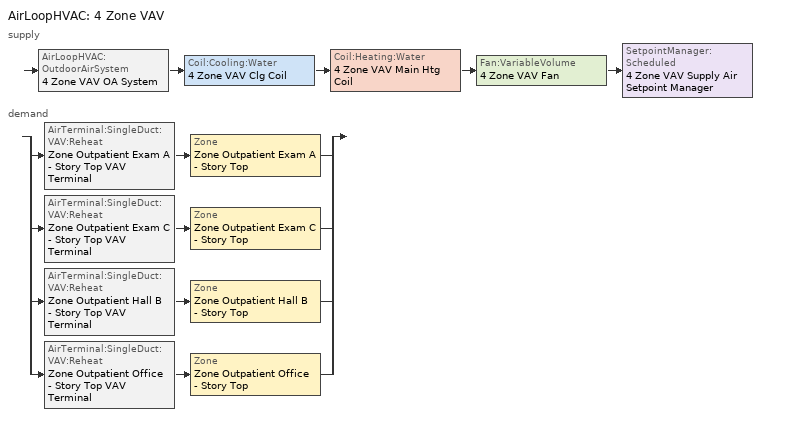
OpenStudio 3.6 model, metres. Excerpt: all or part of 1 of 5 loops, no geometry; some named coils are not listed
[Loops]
AirLoopHVAC '4 Zone VAV'
 supply: AirLoopHVAC:OutdoorAirSystem '4 Zone VAV OA System' > Coil:Cooling:Water '4 Zone VAV Clg Coil' > Coil:Heating:Water '4 Zone VAV Main Htg Coil' > Fan:VariableVolume '4 Zone VAV Fan' > SetpointManager:Scheduled '4 Zone VAV Supply Air Setpoint Manager'
 demand: split
  | AirTerminal:SingleDuct:VAV:Reheat 'Zone Outpatient Exam A  - Story Top VAV Terminal' > Zone 'Zone Outpatient Exam A  - Story Top'
  | AirTerminal:SingleDuct:VAV:Reheat 'Zone Outpatient Exam C  - Story Top VAV Terminal' > Zone 'Zone Outpatient Exam C  - Story Top'
  | AirTerminal:SingleDuct:VAV:Reheat 'Zone Outpatient Hall B  - Story Top VAV Terminal' > Zone 'Zone Outpatient Hall B  - Story Top'
  | AirTerminal:SingleDuct:VAV:Reheat 'Zone Outpatient Office  - Story Top VAV Terminal' > Zone 'Zone Outpatient Office  - Story Top'
[Sizing:Zone] Zone Cooling Design Supply Air Temperature Input Method=SupplyAirTemperature; Zone Cooling Design Supply Air Temperature {C}=12.7778; Zone Cooling Design Supply Air Temperature Difference {deltaC}=11.11; Zone Heating Design Supply Air Temperature Input Method=SupplyAirTemperature; Zone Heating Design Supply Air Temperature {C}=40; Zone Heating Design Supply Air Temperature Difference {deltaC}=11.11; Zone Cooling Design Supply Air Humidity Ratio {kg-H2O/kg-air}=0.0085; Zone Heating Design Supply Air Humidity Ratio {kg-H2O/kg-air}=0.008; Cooling Design Air Flow Method=DesignDayWithLimit; Heating Design Air Flow Method=DesignDay; Account for Dedicated Outdoor Air System=No; Dedicated Outdoor Air System Control Strategy=NeutralSupplyAir; Dedicated Outdoor Air Low Setpoint Temperature for Design {C}=autosize; Dedicated Outdoor Air High Setpoint Temperature for Design {C}=autosize; Zone Load Sizing Method=Sensible Load Only No Latent Load; Zone Latent Cooling Design Supply Air Humidity Ratio Input Method=HumidityRatioDifference; Zone Cooling Design Supply Air Humidity Ratio Difference {kgWater/kgDryAir}=0.005; Zone Latent Heating Design Supply Air Humidity Ratio Input Method=HumidityRatioDifference; Zone Humidification Design Supply Air Humidity Ratio Difference {kgWater/kgDryAir}=0.005; Design Minimum Zone Ventilation Efficiency=0
Zone Outpatient Exam A  - Story Top; Zone Outpatient Hall B  - Story Top; Zone Outpatient Exam C  - Story Top; Zone Outpatient Office  - Story Top
[Zone equipment]
Zone Outpatient Exam A  - Story Top: Zone Outpatient Exam A  - Story Top VAV Terminal
Zone Outpatient Hall B  - Story Top: Zone Outpatient Hall B  - Story Top VAV Terminal
Zone Outpatient Exam C  - Story Top: Zone Outpatient Exam C  - Story Top VAV Terminal
Zone Outpatient Office  - Story Top: Zone Outpatient Office  - Story Top VAV Terminal
[SetpointManager:Scheduled]
4 Zone VAV Supply Air Setpoint Manager: Control Variable=Temperature; Schedule=Supply Air Temp - 55.0F; Setpoint Node or NodeList=4 Zone VAV Supply Outlet Node
[AirLoopHVAC]
4 Zone VAV: Availability Schedule=4 Zone VAV Occ Sch; Design Supply Air Flow Rate {m3/s}=autosize; Design Return Air Flow Fraction of Supply Air Flow=1
[Sizing:System]
4 Zone VAV: Type of Load to Size On=Sensible; Design Outdoor Air Flow Rate {m3/s}=Autosize; Central Heating Maximum System Air Flow Ratio=0.3; Preheat Design Temperature {C}=7.22222; Preheat Design Humidity Ratio {kg-H2O/kg-Air}=0.008; Precool Design Temperature {C}=12.7778; Precool Design Humidity Ratio {kg-H2O/kg-Air}=0.008; Central Cooling Design Supply Air Temperature {C}=12.7778; Central Heating Design Supply Air Temperature {C}=12.7778; Sizing Option=Coincident; 100% Outdoor Air in Cooling=No; 100% Outdoor Air in Heating=No; Central Cooling Design Supply Air Humidity Ratio {kg-H2O/kg-Air}=0.0085; Central Heating Design Supply Air Humidity Ratio {kg-H2O/kg-Air}=0.008; Cooling Design Air Flow Method=DesignDay; Heating Design Air Flow Method=DesignDay; System Outdoor Air Method=Standard62.1VentilationRateProcedure; Zone Maximum Outdoor Air Fraction=1; Cooling Supply Air Flow Rate Per Floor Area {m3/s-m2}=0.00996765; Cooling Fraction of Autosized Cooling Supply Air Flow Rate=1; Cooling Supply Air Flow Rate Per Unit Cooling Capacity {m3/s-W}=3.94755e-05; Heating Supply Air Flow Rate Per Floor Area {m3/s-m2}=0.00996765; Heating Fraction of Autosized Heating Supply Air Flow Rate=1; Heating Fraction of Autosized Cooling Supply Air Flow Rate=1; Heating Supply Air Flow Rate Per Unit Heating Capacity {m3/s-W}=3.15882e-05; Cooling Design Capacity Method=CoolingDesignCapacity; Cooling Design Capacity {W}=autosize; Cooling Design Capacity Per Floor Area {W/m2}=234.7; Fraction of Autosized Cooling Design Capacity=1; Heating Design Capacity Method=HeatingDesignCapacity; Heating Design Capacity {W}=autosize; Heating Design Capacity Per Floor Area {W/m2}=157; Fraction of Autosized Heating Design Capacity=1; Central Cooling Capacity Control Method=OnOff; Occupant Diversity=autosize
[Fan:VariableVolume]
4 Zone VAV Fan: Availability Schedule=Always On Discrete; Fan Total Efficiency=0.5915; Pressure Rise {Pa}=1574.24; Maximum Flow Rate {m3/s}=Autosize; Fan Power Minimum Flow Rate Input Method=Fraction; Fan Power Minimum Flow Fraction=0.25; Fan Power Minimum Air Flow Rate {m3/s}=0; Motor Efficiency=0.91; Motor In Airstream Fraction=1; Fan Power Coefficient 1=0.189848; Fan Power Coefficient 2=0.31447; Fan Power Coefficient 3=0.495682; Fan Power Coefficient 4=0; Fan Power Coefficient 5=0
[Controller:OutdoorAir]
4 Zone VAV OA Controller: Minimum Outdoor Air Flow Rate {m3/s}=autosize; Maximum Outdoor Air Flow Rate {m3/s}=Autosize; Economizer Control Type=NoEconomizer; Economizer Control Action Type=ModulateFlow; Economizer Maximum Limit Dry-Bulb Temperature {C}=12.7778; Economizer Maximum Limit Enthalpy {J/kg}=64000; Lockout Type=LockoutWithHeating; Minimum Limit Type=FixedMinimum; Minimum Outdoor Air Schedule=4 Zone VAV_night_ventcycle_schedule; Controller Mechanical Ventilation=4 Zone VAV Vent Controller; High Humidity Control=No; Heat Recovery Bypass Control Type=BypassWhenWithinEconomizerLimits
[Controller:MechanicalVentilation]
4 Zone VAV Vent Controller: Availability Schedule=Always On Discrete; System Outdoor Air Method=ZoneSum
[AirLoopHVAC:OutdoorAirSystem]
4 Zone VAV OA System: Controller=4 Zone VAV OA Controller
[AirTerminal:SingleDuct:VAV:Reheat] Availability Schedule=Always On Discrete; Maximum Air Flow Rate {m3/s}=AutoSize; Zone Minimum Air Flow Input Method=Constant; Constant Minimum Air Flow Fraction=0.3; Fixed Minimum Air Flow Rate {m3/s}=0; Maximum Hot Water or Steam Flow Rate {m3/s}=AutoSize; Minimum Hot Water or Steam Flow Rate {m3/s}=0; Convergence Tolerance=0.001; Damper Heating Action=Normal; Maximum Flow per Zone Floor Area During Reheat {m3/s-m2}=AutoSize; Maximum Flow Fraction During Reheat=0.5; Maximum Reheat Air Temperature {C}=40; Control For Outdoor Air=No
Name | Reheat Coil
Zone Outpatient Exam A  - Story Top VAV Terminal | Zone Outpatient Exam A  - Story Top Reheat Coil
Zone Outpatient Exam C  - Story Top VAV Terminal | Zone Outpatient Exam C  - Story Top Reheat Coil
Zone Outpatient Hall B  - Story Top VAV Terminal | Zone Outpatient Hall B  - Story Top Reheat Coil
Zone Outpatient Office  - Story Top VAV Terminal | Zone Outpatient Office  - Story Top Reheat Coil
[Schedule:Ruleset]
Name | Default Day Schedule | Summer Design Day Schedule | Winter Design Day Schedule
Supply Air Temp - 55.0F | Supply Air Temp - 55.0F Default
4 Zone VAV Occ Sch | 4 Zone VAV Occ Sch Default | 4 Zone VAV Occ Sch Summer Design Day | 4 Zone VAV Occ Sch Winter Design Day
[Schedule:Day]
Supply Air Temp - 55.0F Default; autogen Supply Air Temp - 55.0F 0_day_sch; autogen Supply Air Temp - 55.0F 1_day_sch: Yes, 24, 0, 12.7778
4 Zone VAV Occ Sch Default: 8, 54, 0, 19, 10, 1, 24, 0, 0
4 Zone VAV Occ Sch Winter Design Day; 4 Zone VAV Occ Sch Summer Design Day: 24, 0, 1
4 Zone VAV Occ Sch Saturday: 7, 10, 0, 13, 4, 1, 24, 0, 0
4 Zone VAV Occ Sch Sunday: 24, 0, 0
[Schedule:Rule]
Name | Schedule Ruleset | Rule Order | Day Schedule | Apply Sunday | Apply Monday | Apply Tuesday | Apply Wednesday | Apply Thursday | Apply Friday | Apply Saturday | Date Specification Type | Specific Month 1 | Specific Day 1 | Specific Month 2 | Specific Day 2 | Specific Month 3 | Specific Day 3 | Specific Month 4 | Specific Day 4 | Specific Month 5 | Specific Day 5 | Specific Month 6 | Specific Day 6 | Specific Month 7 | Specific Day 7 | Specific Month 8 | Specific Day 8 | Specific Month 9 | Specific Day 9 | Specific Month 10 | Specific Day 10 | Specific Month 11 | Specific Day 11 | Specific Month 12 | Specific Day 12 | Specific Month 13 | Specific Day 13 | Specific Month 14 | Specific Day 14 | Specific Month 15 | Specific Day 15 | Specific Month 16 | Specific Day 16 | Specific Month 17 | Specific Day 17 | Specific Month 18 | Specific Day 18 | Specific Month 19 | Specific Day 19 | Specific Month 20 | Specific Day 20 | Specific Month 21 | Specific Day 21 | Specific Month 22 | Specific Day 22 | Specific Month 23 | Specific Day 23 | Specific Month 24 | Specific Day 24 | Specific Month 25 | Specific Day 25 | Specific Month 26 | Specific Day 26 | Specific Month 27 | Specific Day 27 | Specific Month 28 | Specific Day 28 | Specific Month 29 | Specific Day 29 | Specific Month 30 | Specific Day 30 | Specific Month 31 | Specific Day 31 | Specific Month 32 | Specific Day 32 | Specific Month 33 | Specific Day 33 | Specific Month 34 | Specific Day 34 | Specific Month 35 | Specific Day 35 | Specific Month 36 | Specific Day 36 | Specific Month 37 | Specific Day 37 | Specific Month 38 | Specific Day 38 | Specific Month 39 | Specific Day 39 | Specific Month 40 | Specific Day 40 | Specific Month 41 | Specific Day 41 | Specific Month 42 | Specific Day 42 | Specific Month 43 | Specific Day 43 | Specific Month 44 | Specific Day 44 | Specific Month 45 | Specific Day 45 | Specific Month 46 | Specific Day 46 | Specific Month 47 | Specific Day 47 | Specific Month 48 | Specific Day 48 | Specific Month 49 | Specific Day 49 | Specific Month 50 | Specific Day 50 | Specific Month 51 | Specific Day 51 | Specific Month 52 | Specific Day 52 | Start Month | Start Day | End Month | End Day
autogen Supply Air Temp - 55.0F 0 | Supply Air Temp - 55.0F | 0 | autogen Supply Air Temp - 55.0F 0_day_sch | Yes | Yes | Yes | Yes | Yes | Yes | Yes | SpecificDates | 1 | 2 | 1 | 9 | 1 | 16 | 1 | 23 | 1 | 30 | 2 | 6 | 2 | 13 | 2 | 20 | 2 | 27 | 3 | 6 | 3 | 13 | 3 | 20 | 3 | 27 | 4 | 3 | 4 | 10 | 4 | 17 | 4 | 24 | 5 | 1 | 5 | 8 | 5 | 15 | 5 | 22 | 5 | 29 | 6 | 5 | 6 | 12 | 6 | 19 | 6 | 26 | 7 | 3 | 7 | 10 | 7 | 17 | 7 | 24 | 7 | 31 | 8 | 7 | 8 | 14 | 8 | 21 | 8 | 28 | 9 | 4 | 9 | 11 | 9 | 18 | 9 | 25 | 10 | 2 | 10 | 9 | 10 | 16 | 10 | 23 | 10 | 30 | 11 | 6 | 11 | 13 | 11 | 20 | 11 | 27 | 12 | 4 | 12 | 11 | 12 | 18 | 12 | 25
autogen Supply Air Temp - 55.0F 1 | Supply Air Temp - 55.0F | 1 | autogen Supply Air Temp - 55.0F 1_day_sch | Yes | Yes | Yes | Yes | Yes | Yes | Yes | SpecificDates | 1 | 3 | 1 | 10 | 1 | 17 | 1 | 24 | 1 | 31 | 2 | 7 | 2 | 14 | 2 | 21 | 2 | 28 | 3 | 7 | 3 | 14 | 3 | 21 | 3 | 28 | 4 | 4 | 4 | 11 | 4 | 18 | 4 | 25 | 5 | 2 | 5 | 9 | 5 | 16 | 5 | 23 | 5 | 30 | 6 | 6 | 6 | 13 | 6 | 20 | 6 | 27 | 7 | 4 | 7 | 11 | 7 | 18 | 7 | 25 | 8 | 1 | 8 | 8 | 8 | 15 | 8 | 22 | 8 | 29 | 9 | 5 | 9 | 12 | 9 | 19 | 9 | 26 | 10 | 3 | 10 | 10 | 10 | 17 | 10 | 24 | 10 | 31 | 11 | 7 | 11 | 14 | 11 | 21 | 11 | 28 | 12 | 5 | 12 | 12 | 12 | 19 | 12 | 26
4 Zone VAV Occ Sch Saturday Rule | 4 Zone VAV Occ Sch | 1 | 4 Zone VAV Occ Sch Saturday |  |  |  |  |  |  | Yes | DateRange |  |  |  |  |  |  |  |  |  |  |  |  |  |  |  |  |  |  |  |  |  |  |  |  |  |  |  |  |  |  |  |  |  |  |  |  |  |  |  |  |  |  |  |  |  |  |  |  |  |  |  |  |  |  |  |  |  |  |  |  |  |  |  |  |  |  |  |  |  |  |  |  |  |  |  |  |  |  |  |  |  |  |  |  |  |  |  |  |  |  |  |  |  |  |  |  |  |  |  |  |  |  |  |  | 1 | 1 | 12 | 31
4 Zone VAV Occ Sch Sunday Rule | 4 Zone VAV Occ Sch | 0 | 4 Zone VAV Occ Sch Sunday | Yes |  |  |  |  |  |  | DateRange |  |  |  |  |  |  |  |  |  |  |  |  |  |  |  |  |  |  |  |  |  |  |  |  |  |  |  |  |  |  |  |  |  |  |  |  |  |  |  |  |  |  |  |  |  |  |  |  |  |  |  |  |  |  |  |  |  |  |  |  |  |  |  |  |  |  |  |  |  |  |  |  |  |  |  |  |  |  |  |  |  |  |  |  |  |  |  |  |  |  |  |  |  |  |  |  |  |  |  |  |  |  |  |  | 1 | 1 | 12 | 31
[Schedule:Constant] Value=1
Always On Discrete; 4 Zone VAV_night_ventcycle_schedule
